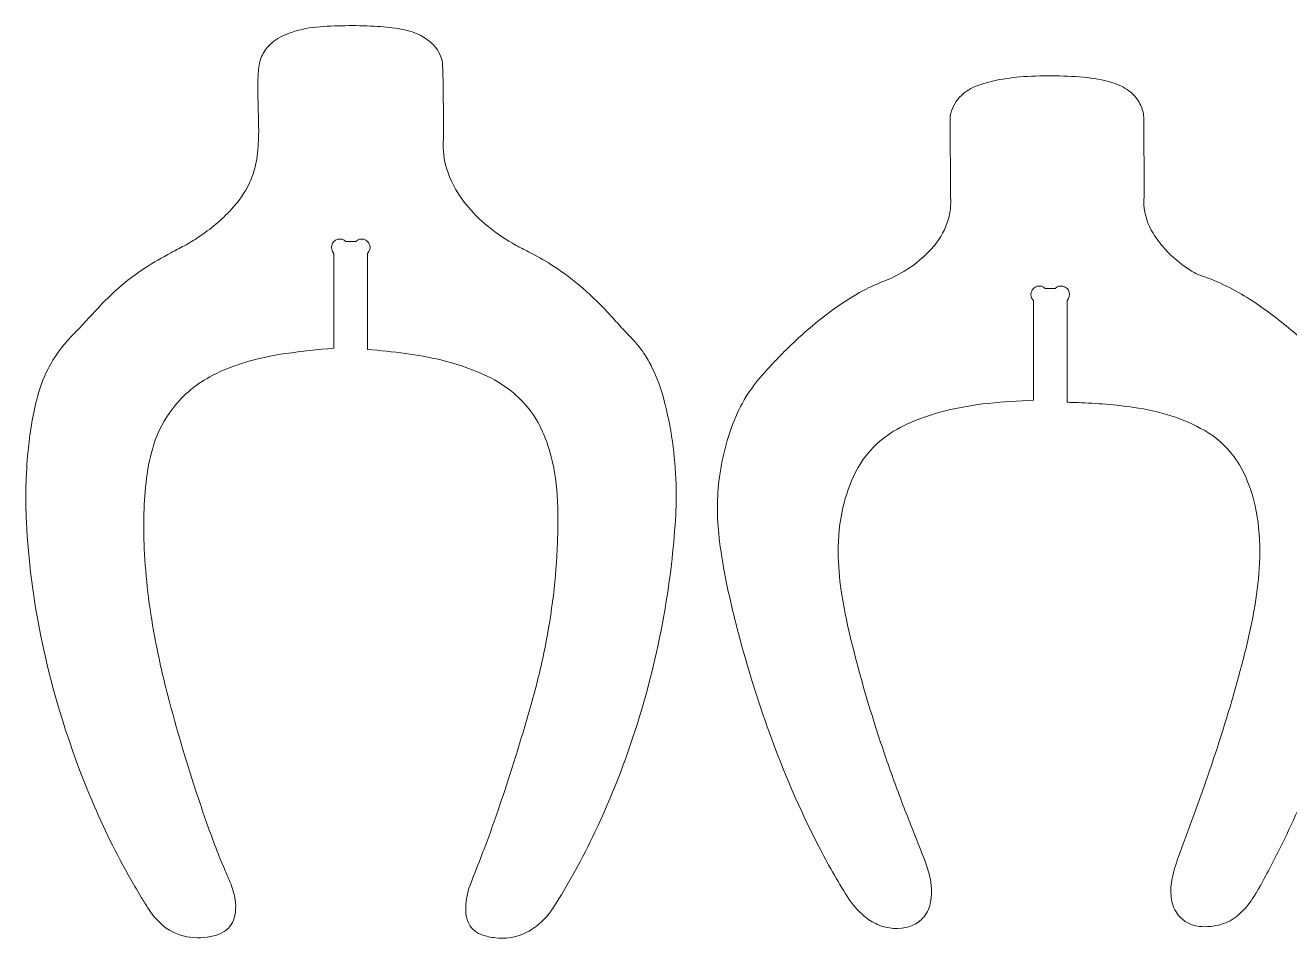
# Model space of a CAD drawing. Header units: millimetres. Extents: x -108 to 108, y -119 to 67.
# Drawn here: x 19.36 to 62.83, y 33.31 to 64.72 of the extents above; entities that cross this region are included whole.
import ezdxf

# ---------------------------------------------------------------- set-up
doc = ezdxf.new("R2010")
doc.units = ezdxf.units.MM
doc.header["$MEASUREMENT"] = 0
doc.layers.add('Capa 1', color=7, linetype='Continuous')

msp = doc.modelspace()

# ---------------------------------------------------------------- linework, layer by layer
at = {"layer": 'Capa 1', "color": 18, "lineweight": 9}
for points, knots in [([(31.13, 53.5718), (31.13, 53.5718), (31.1299, 56.8735), (31.1299, 56.8735), (31.1299, 56.8735), (31.2031, 56.9467), (31.2316, 57.0533), (31.2048, 57.1533), (31.2048, 57.1533), (31.1781, 57.2532), (31.1, 57.3313), (31.0001, 57.358), (31.0001, 57.358), (30.9001, 57.3848), (30.7935, 57.3562), (30.7204, 57.2831), (30.7204, 57.2831), (30.7204, 57.2831), (30.3811, 57.2831), (30.3811, 57.2831), (30.3811, 57.2831), (30.3079, 57.3562), (30.2013, 57.3848), (30.1014, 57.358), (30.1014, 57.358), (30.0014, 57.3313), (29.9234, 57.2532), (29.8966, 57.1533), (29.8966, 57.1533), (29.8698, 57.0533), (29.8984, 56.9467), (29.9715, 56.8735), (29.9715, 56.8735), (29.9715, 56.8735), (29.9715, 53.614), (29.9715, 53.614), (29.9715, 53.614), (29.4181, 53.5703), (28.8661, 53.5097), (28.3164, 53.432), (28.3164, 53.432), (27.826, 53.3627), (27.3418, 53.2555), (26.868, 53.1113), (26.868, 53.1113), (26.5032, 53.0002), (26.1487, 52.8579), (25.8085, 52.6857), (25.8085, 52.6857), (25.2693, 52.413), (24.7985, 52.0226), (24.4308, 51.5432), (24.4308, 51.5432), (24.1482, 51.1748), (23.9304, 50.7612), (23.7864, 50.3198), (23.7864, 50.3198), (23.6617, 49.9373), (23.5755, 49.5434), (23.5291, 49.1438), (23.5291, 49.1438), (23.4358, 48.3394), (23.4095, 47.5288), (23.4506, 46.7201), (23.4506, 46.7201), (23.5017, 45.7147), (23.62, 44.7139), (23.8046, 43.7242), (23.8046, 43.7242), (23.9328, 43.0372), (24.085, 42.355), (24.2611, 41.6788), (24.2611, 41.6788), (24.5724, 40.4834), (24.9237, 39.2988), (25.3145, 38.127), (25.3145, 38.127), (25.4903, 37.5999), (25.6747, 37.0757), (25.8676, 36.5546), (25.8676, 36.5546), (25.9722, 36.2719), (26.0853, 35.9923), (26.2067, 35.7164), (26.2067, 35.7164), (26.2862, 35.5359), (26.3627, 35.3541), (26.4363, 35.1711), (26.4363, 35.1711), (26.5153, 34.9745), (26.5664, 34.7677), (26.5878, 34.5569), (26.5878, 34.5569), (26.6028, 34.4092), (26.5964, 34.2602), (26.5687, 34.1144), (26.5687, 34.1144), (26.5255, 33.8865), (26.3913, 33.686), (26.1973, 33.5591), (26.1973, 33.5591), (26.0893, 33.4884), (25.9698, 33.4371), (25.8442, 33.4074), (25.8442, 33.4074), (25.541, 33.3356), (25.2262, 33.3269), (24.9195, 33.3818), (24.9195, 33.3818), (24.5761, 33.4432), (24.2582, 33.6044), (24.0056, 33.8451), (24.0056, 33.8451), (23.8501, 33.9933), (23.7127, 34.1594), (23.5961, 34.3398), (23.5961, 34.3398), (23.5145, 34.4662), (23.4349, 34.594), (23.3575, 34.7231), (23.3575, 34.7231), (23.2335, 34.9301), (23.1116, 35.1384), (22.992, 35.348), (22.992, 35.348), (22.4934, 36.2211), (22.0471, 37.1233), (21.6556, 38.0495), (21.6556, 38.0495), (20.8837, 39.8756), (20.2949, 41.7741), (19.8978, 43.7164), (19.8978, 43.7164), (19.6333, 45.01), (19.4676, 46.3221), (19.4022, 47.6409), (19.4022, 47.6409), (19.3619, 48.4514), (19.3799, 49.2638), (19.4559, 50.0717), (19.4559, 50.0717), (19.5121, 50.6696), (19.6117, 51.2628), (19.7537, 51.8463), (19.7537, 51.8463), (19.8427, 52.2119), (19.9739, 52.566), (20.1447, 52.9013), (20.1447, 52.9013), (20.2495, 53.1071), (20.3704, 53.3044), (20.5062, 53.4913), (20.5062, 53.4913), (20.6564, 53.6979), (20.8211, 53.8935), (20.9991, 54.0767), (20.9991, 54.0767), (21.2959, 54.3822), (21.588, 54.6922), (21.8755, 55.0065), (21.8755, 55.0065), (22.1633, 55.3211), (22.4742, 55.614), (22.8055, 55.8825), (22.8055, 55.8825), (23.0238, 56.0594), (23.2514, 56.2245), (23.4873, 56.377), (23.4873, 56.377), (23.7741, 56.5623), (24.069, 56.7348), (24.371, 56.8941), (24.371, 56.8941), (24.5228, 56.9741), (24.6741, 57.0551), (24.8249, 57.137), (24.8249, 57.137), (24.9933, 57.2284), (25.1578, 57.3271), (25.3177, 57.4328), (25.3177, 57.4328), (25.7286, 57.7043), (26.1063, 58.0226), (26.4433, 58.3816), (26.4433, 58.3816), (26.6983, 58.6532), (26.9097, 58.9625), (27.0699, 59.2988), (27.0699, 59.2988), (27.1926, 59.5562), (27.276, 59.8303), (27.3177, 60.1124), (27.3177, 60.1124), (27.36, 60.3995), (27.3826, 60.6891), (27.3852, 60.9793), (27.3852, 60.9793), (27.387, 61.1913), (27.3842, 61.4033), (27.3768, 61.6151), (27.3768, 61.6151), (27.363, 62.0085), (27.3571, 62.4022), (27.3591, 62.7959), (27.3591, 62.7959), (27.3601, 62.9812), (27.3749, 63.1663), (27.4035, 63.3494), (27.4035, 63.3494), (27.4287, 63.5106), (27.4853, 63.6653), (27.5699, 63.8048), (27.5699, 63.8048), (27.6565, 63.9474), (27.7715, 64.0708), (27.9075, 64.1674), (27.9075, 64.1674), (28.0928, 64.2989), (28.2967, 64.4022), (28.5123, 64.4737), (28.5123, 64.4737), (28.831, 64.5793), (29.1619, 64.6445), (29.4969, 64.6677), (29.4969, 64.6677), (30.1557, 64.7131), (30.8168, 64.7167), (31.476, 64.6783), (31.476, 64.6783), (31.7449, 64.6626), (32.0129, 64.6323), (32.2785, 64.5875), (32.2785, 64.5875), (32.5068, 64.5491), (32.7282, 64.4773), (32.9356, 64.3746), (32.9356, 64.3746), (33.1, 64.2931), (33.2501, 64.1852), (33.3797, 64.0553), (33.3797, 64.0553), (33.5316, 63.903), (33.6387, 63.7117), (33.6891, 63.5026), (33.6891, 63.5026), (33.6981, 63.4655), (33.7035, 63.4276), (33.7053, 63.3895), (33.7053, 63.3895), (33.716, 63.1609), (33.7232, 62.9322), (33.7267, 62.7033), (33.7267, 62.7033), (33.7345, 62.2031), (33.7389, 61.7027), (33.7402, 61.2024), (33.7402, 61.2024), (33.7406, 61.0167), (33.7378, 60.831), (33.7317, 60.6454), (33.7317, 60.6454), (33.7206, 60.3051), (33.7759, 59.9661), (33.8947, 59.647), (33.8947, 59.647), (34.0388, 59.26), (34.2437, 58.8986), (34.5019, 58.5763), (34.5019, 58.5763), (34.7283, 58.2937), (34.9834, 58.0354), (35.2631, 57.8056), (35.2631, 57.8056), (35.5665, 57.5563), (35.893, 57.3366), (36.2382, 57.1495), (36.2382, 57.1495), (36.3774, 57.0741), (36.5179, 57.0012), (36.6597, 56.9308), (36.6597, 56.9308), (36.9232, 56.8001), (37.1795, 56.6554), (37.4276, 56.4973), (37.4276, 56.4973), (37.7665, 56.2813), (38.0908, 56.043), (38.3983, 55.7841), (38.3983, 55.7841), (38.7416, 55.4949), (39.0676, 55.1856), (39.3743, 54.8579), (39.3743, 54.8579), (39.507, 54.7162), (39.6379, 54.5729), (39.7673, 54.4282), (39.7673, 54.4282), (39.8966, 54.2835), (40.0293, 54.1418), (40.1652, 54.0032), (40.1652, 54.0032), (40.3375, 53.8277), (40.4931, 53.6367), (40.6302, 53.4326), (40.6302, 53.4326), (40.7332, 53.2792), (40.8259, 53.1192), (40.9076, 52.9535), (40.9076, 52.9535), (41.0808, 52.6025), (41.2178, 52.2348), (41.3167, 51.8561), (41.3167, 51.8561), (41.5655, 50.903), (41.7056, 49.9247), (41.7345, 48.9401), (41.7345, 48.9401), (41.7464, 48.5324), (41.7393, 48.1244), (41.7133, 47.7174), (41.7133, 47.7174), (41.6477, 46.6929), (41.5287, 45.6725), (41.357, 44.6604), (41.357, 44.6604), (41.1304, 43.3252), (40.8134, 42.0068), (40.4083, 40.7145), (40.4083, 40.7145), (40.0075, 39.4358), (39.5194, 38.186), (38.9476, 36.9742), (38.9476, 36.9742), (38.5243, 36.077), (38.0438, 35.2077), (37.5093, 34.3718), (37.5093, 34.3718), (37.3337, 34.0973), (37.1053, 33.8602), (36.8375, 33.6745), (36.8375, 33.6745), (36.6349, 33.534), (36.4074, 33.4328), (36.1674, 33.3763), (36.1674, 33.3763), (35.9335, 33.3212), (35.6911, 33.3119), (35.4537, 33.3488), (35.4537, 33.3488), (35.304, 33.3721), (35.1571, 33.4111), (35.0154, 33.465), (35.0154, 33.465), (34.8202, 33.5394), (34.6643, 33.6913), (34.5847, 33.8845), (34.5847, 33.8845), (34.5358, 34.0033), (34.5085, 34.1299), (34.5041, 34.2584), (34.5041, 34.2584), (34.4935, 34.5729), (34.5478, 34.8864), (34.6637, 35.179), (34.6637, 35.179), (34.7983, 35.5188), (34.9309, 35.8593), (35.0617, 36.2005), (35.0617, 36.2005), (35.2514, 36.6957), (35.4325, 37.194), (35.6048, 37.6955), (35.6048, 37.6955), (35.801, 38.2666), (35.9895, 38.8403), (36.1701, 39.4165), (36.1701, 39.4165), (36.3694, 40.0522), (36.5608, 40.6904), (36.7443, 41.3309), (36.7443, 41.3309), (36.9326, 41.9879), (37.0945, 42.6522), (37.2296, 43.3222), (37.2296, 43.3222), (37.4695, 44.5114), (37.6125, 45.7179), (37.6572, 46.9302), (37.6572, 46.9302), (37.672, 47.3336), (37.6762, 47.7373), (37.6695, 48.1409), (37.6695, 48.1409), (37.6607, 48.6814), (37.596, 49.2193), (37.4765, 49.7464), (37.4765, 49.7464), (37.397, 50.097), (37.2832, 50.4388), (37.1367, 50.7671), (37.1367, 50.7671), (36.8981, 51.3014), (36.5338, 51.7699), (36.0746, 52.1326), (36.0746, 52.1326), (35.7798, 52.3655), (35.4571, 52.5604), (35.1138, 52.7128), (35.1138, 52.7128), (34.6422, 52.9223), (34.1527, 53.0883), (33.6511, 53.209), (33.6511, 53.209), (33.2491, 53.3056), (32.8423, 53.3807), (32.4323, 53.4339), (32.4323, 53.4339), (31.9993, 53.49), (31.5651, 53.536), (31.13, 53.5718)], [0, 0, 0, 0, 0.009434, 0.009434, 0.009434, 0.009434, 0.0188679, 0.0188679, 0.0188679, 0.0188679, 0.0283019, 0.0283019, 0.0283019, 0.0283019, 0.0377358, 0.0377358, 0.0377358, 0.0377358, 0.0471698, 0.0471698, 0.0471698, 0.0471698, 0.0566038, 0.0566038, 0.0566038, 0.0566038, 0.0660377, 0.0660377, 0.0660377, 0.0660377, 0.0754717, 0.0754717, 0.0754717, 0.0754717, 0.0849057, 0.0849057, 0.0849057, 0.0849057, 0.0943396, 0.0943396, 0.0943396, 0.0943396, 0.1037736, 0.1037736, 0.1037736, 0.1037736, 0.1132075, 0.1132075, 0.1132075, 0.1132075, 0.1226415, 0.1226415, 0.1226415, 0.1226415, 0.1320755, 0.1320755, 0.1320755, 0.1320755, 0.1415094, 0.1415094, 0.1415094, 0.1415094, 0.1509434, 0.1509434, 0.1509434, 0.1509434, 0.1603774, 0.1603774, 0.1603774, 0.1603774, 0.1698113, 0.1698113, 0.1698113, 0.1698113, 0.1792453, 0.1792453, 0.1792453, 0.1792453, 0.1886792, 0.1886792, 0.1886792, 0.1886792, 0.1981132, 0.1981132, 0.1981132, 0.1981132, 0.2075472, 0.2075472, 0.2075472, 0.2075472, 0.2169811, 0.2169811, 0.2169811, 0.2169811, 0.2264151, 0.2264151, 0.2264151, 0.2264151, 0.2358491, 0.2358491, 0.2358491, 0.2358491, 0.245283, 0.245283, 0.245283, 0.245283, 0.254717, 0.254717, 0.254717, 0.254717, 0.2641509, 0.2641509, 0.2641509, 0.2641509, 0.2735849, 0.2735849, 0.2735849, 0.2735849, 0.2830189, 0.2830189, 0.2830189, 0.2830189, 0.2924528, 0.2924528, 0.2924528, 0.2924528, 0.3018868, 0.3018868, 0.3018868, 0.3018868, 0.3113208, 0.3113208, 0.3113208, 0.3113208, 0.3207547, 0.3207547, 0.3207547, 0.3207547, 0.3301887, 0.3301887, 0.3301887, 0.3301887, 0.3396226, 0.3396226, 0.3396226, 0.3396226, 0.3490566, 0.3490566, 0.3490566, 0.3490566, 0.3584906, 0.3584906, 0.3584906, 0.3584906, 0.3679245, 0.3679245, 0.3679245, 0.3679245, 0.3773585, 0.3773585, 0.3773585, 0.3773585, 0.3867925, 0.3867925, 0.3867925, 0.3867925, 0.3962264, 0.3962264, 0.3962264, 0.3962264, 0.4056604, 0.4056604, 0.4056604, 0.4056604, 0.4150943, 0.4150943, 0.4150943, 0.4150943, 0.4245283, 0.4245283, 0.4245283, 0.4245283, 0.4339623, 0.4339623, 0.4339623, 0.4339623, 0.4433962, 0.4433962, 0.4433962, 0.4433962, 0.4528302, 0.4528302, 0.4528302, 0.4528302, 0.4622642, 0.4622642, 0.4622642, 0.4622642, 0.4716981, 0.4716981, 0.4716981, 0.4716981, 0.4811321, 0.4811321, 0.4811321, 0.4811321, 0.490566, 0.490566, 0.490566, 0.490566, 0.5, 0.5, 0.5, 0.5, 0.509434, 0.509434, 0.509434, 0.509434, 0.5188679, 0.5188679, 0.5188679, 0.5188679, 0.5283019, 0.5283019, 0.5283019, 0.5283019, 0.5377358, 0.5377358, 0.5377358, 0.5377358, 0.5471698, 0.5471698, 0.5471698, 0.5471698, 0.5566038, 0.5566038, 0.5566038, 0.5566038, 0.5660377, 0.5660377, 0.5660377, 0.5660377, 0.5754717, 0.5754717, 0.5754717, 0.5754717, 0.5849057, 0.5849057, 0.5849057, 0.5849057, 0.5943396, 0.5943396, 0.5943396, 0.5943396, 0.6037736, 0.6037736, 0.6037736, 0.6037736, 0.6132075, 0.6132075, 0.6132075, 0.6132075, 0.6226415, 0.6226415, 0.6226415, 0.6226415, 0.6320755, 0.6320755, 0.6320755, 0.6320755, 0.6415094, 0.6415094, 0.6415094, 0.6415094, 0.6509434, 0.6509434, 0.6509434, 0.6509434, 0.6603774, 0.6603774, 0.6603774, 0.6603774, 0.6698113, 0.6698113, 0.6698113, 0.6698113, 0.6792453, 0.6792453, 0.6792453, 0.6792453, 0.6886792, 0.6886792, 0.6886792, 0.6886792, 0.6981132, 0.6981132, 0.6981132, 0.6981132, 0.7075472, 0.7075472, 0.7075472, 0.7075472, 0.7169811, 0.7169811, 0.7169811, 0.7169811, 0.7264151, 0.7264151, 0.7264151, 0.7264151, 0.7358491, 0.7358491, 0.7358491, 0.7358491, 0.745283, 0.745283, 0.745283, 0.745283, 0.754717, 0.754717, 0.754717, 0.754717, 0.7641509, 0.7641509, 0.7641509, 0.7641509, 0.7735849, 0.7735849, 0.7735849, 0.7735849, 0.7830189, 0.7830189, 0.7830189, 0.7830189, 0.7924528, 0.7924528, 0.7924528, 0.7924528, 0.8018868, 0.8018868, 0.8018868, 0.8018868, 0.8113208, 0.8113208, 0.8113208, 0.8113208, 0.8207547, 0.8207547, 0.8207547, 0.8207547, 0.8301887, 0.8301887, 0.8301887, 0.8301887, 0.8396226, 0.8396226, 0.8396226, 0.8396226, 0.8490566, 0.8490566, 0.8490566, 0.8490566, 0.8584906, 0.8584906, 0.8584906, 0.8584906, 0.8679245, 0.8679245, 0.8679245, 0.8679245, 0.8773585, 0.8773585, 0.8773585, 0.8773585, 0.8867925, 0.8867925, 0.8867925, 0.8867925, 0.8962264, 0.8962264, 0.8962264, 0.8962264, 0.9056604, 0.9056604, 0.9056604, 0.9056604, 0.9150943, 0.9150943, 0.9150943, 0.9150943, 0.9245283, 0.9245283, 0.9245283, 0.9245283, 0.9339623, 0.9339623, 0.9339623, 0.9339623, 0.9433962, 0.9433962, 0.9433962, 0.9433962, 0.9528302, 0.9528302, 0.9528302, 0.9528302, 0.9622642, 0.9622642, 0.9622642, 0.9622642, 0.9716981, 0.9716981, 0.9716981, 0.9716981, 0.9811321, 0.9811321, 0.9811321, 0.9811321, 1, 1, 1, 1]), ([(55.1767, 51.7547), (55.1767, 51.7547), (55.1767, 55.2578), (55.1767, 55.2578), (55.1767, 55.2578), (55.2498, 55.331), (55.2784, 55.4376), (55.2516, 55.5375), (55.2516, 55.5375), (55.2248, 55.6375), (55.1468, 55.7155), (55.0469, 55.7423), (55.0469, 55.7423), (54.9469, 55.7691), (54.8403, 55.7405), (54.7671, 55.6674), (54.7671, 55.6674), (54.7671, 55.6674), (54.4279, 55.6674), (54.4279, 55.6674), (54.4279, 55.6674), (54.3547, 55.7405), (54.2481, 55.7691), (54.1481, 55.7423), (54.1481, 55.7423), (54.0482, 55.7155), (53.9701, 55.6375), (53.9434, 55.5375), (53.9434, 55.5375), (53.9166, 55.4376), (53.9452, 55.331), (54.0183, 55.2578), (54.0183, 55.2578), (54.0183, 55.2578), (54.0183, 51.8226), (54.0183, 51.8226), (54.0183, 51.8226), (53.5031, 51.8052), (52.9887, 51.7706), (52.4758, 51.7188), (52.4758, 51.7188), (51.9721, 51.668), (51.4729, 51.5809), (50.9817, 51.4583), (50.9817, 51.4583), (50.5295, 51.3454), (50.0887, 51.1912), (49.6647, 50.9977), (49.6647, 50.9977), (49.3549, 50.8563), (49.0641, 50.6764), (48.7992, 50.4623), (48.7992, 50.4623), (48.425, 50.1596), (48.1204, 49.78), (47.9061, 49.349), (47.9061, 49.349), (47.7138, 48.9622), (47.5685, 48.5538), (47.4733, 48.1324), (47.4733, 48.1324), (47.3595, 47.6287), (47.3046, 47.1136), (47.3095, 46.5972), (47.3095, 46.5972), (47.3137, 46.1553), (47.3488, 45.7142), (47.4144, 45.2771), (47.4144, 45.2771), (47.4939, 44.7472), (47.5968, 44.2212), (47.7228, 43.7004), (47.7228, 43.7004), (47.9753, 42.6566), (48.2656, 41.6223), (48.5929, 40.5995), (48.5929, 40.5995), (48.777, 40.0244), (48.9712, 39.4526), (49.1753, 38.8844), (49.1753, 38.8844), (49.377, 38.3228), (49.5886, 37.7648), (49.8101, 37.2107), (49.8101, 37.2107), (49.9793, 36.7876), (50.1457, 36.3634), (50.3096, 35.9383), (50.3096, 35.9383), (50.383, 35.7478), (50.439, 35.5511), (50.4771, 35.3506), (50.4771, 35.3506), (50.5292, 35.0767), (50.5281, 34.7952), (50.474, 34.5218), (50.474, 34.5218), (50.4364, 34.3311), (50.3458, 34.1549), (50.2127, 34.0133), (50.2127, 34.0133), (50.0922, 33.8849), (49.9404, 33.7898), (49.7722, 33.7374), (49.7722, 33.7374), (49.4077, 33.6236), (49.0141, 33.6462), (48.6649, 33.8006), (48.6649, 33.8006), (48.4974, 33.8747), (48.3413, 33.9722), (48.2014, 34.0902), (48.2014, 34.0902), (47.9782, 34.2783), (47.7854, 34.4998), (47.6299, 34.7468), (47.6299, 34.7468), (47.2739, 35.312), (46.9429, 35.8928), (46.638, 36.4872), (46.638, 36.4872), (45.99, 37.7503), (45.4241, 39.0541), (44.944, 40.3901), (44.944, 40.3901), (44.5402, 41.5133), (44.1853, 42.6537), (43.8801, 43.8076), (43.8801, 43.8076), (43.7294, 44.3776), (43.5942, 44.9515), (43.4747, 45.5288), (43.4747, 45.5288), (43.3758, 46.0062), (43.2945, 46.4871), (43.2309, 46.9705), (43.2309, 46.9705), (43.1403, 47.6585), (43.1335, 48.3551), (43.2104, 49.0448), (43.2104, 49.0448), (43.2953, 49.8049), (43.4891, 50.549), (43.7859, 51.2539), (43.7859, 51.2539), (43.9217, 51.5764), (44.0904, 51.8841), (44.2892, 52.172), (44.2892, 52.172), (44.3788, 52.3016), (44.4751, 52.4265), (44.5777, 52.5461), (44.5777, 52.5461), (44.8989, 52.9203), (45.236, 53.2807), (45.588, 53.6262), (45.588, 53.6262), (46.0758, 54.1051), (46.5978, 54.5481), (47.1495, 54.9517), (47.1495, 54.9517), (47.4775, 55.1915), (47.8221, 55.4078), (48.1807, 55.5988), (48.1807, 55.5988), (48.4056, 55.7186), (48.6378, 55.8243), (48.8758, 55.9152), (48.8758, 55.9152), (49.114, 56.0062), (49.3437, 56.1182), (49.5621, 56.25), (49.5621, 56.25), (49.9555, 56.4872), (50.3076, 56.7867), (50.6051, 57.1368), (50.6051, 57.1368), (50.833, 57.4051), (51.0009, 57.7189), (51.0976, 58.0575), (51.0976, 58.0575), (51.1315, 58.176), (51.1551, 58.2971), (51.1681, 58.4196), (51.1681, 58.4196), (51.1812, 58.543), (51.1837, 58.6673), (51.1756, 58.7912), (51.1756, 58.7912), (51.1749, 58.8022), (51.1739, 58.8133), (51.1725, 58.8243), (51.1725, 58.8243), (51.1712, 58.8353), (51.1703, 58.8464), (51.1698, 58.8574), (51.1698, 58.8574), (51.1698, 58.8574), (51.1558, 61.5134), (51.1558, 61.5134), (51.1558, 61.5134), (51.1613, 61.6311), (51.188, 61.7468), (51.2344, 61.855), (51.2344, 61.855), (51.3321, 62.0826), (51.489, 62.28), (51.6887, 62.4266), (51.6887, 62.4266), (51.8018, 62.5096), (51.9258, 62.5768), (52.0571, 62.6263), (52.0571, 62.6263), (52.2818, 62.711), (52.5129, 62.7777), (52.7481, 62.8259), (52.7481, 62.8259), (53.0539, 62.8885), (53.3637, 62.9304), (53.6751, 62.9515), (53.6751, 62.9515), (54.4081, 63.0011), (55.144, 62.9896), (55.875, 62.9171), (55.875, 62.9171), (56.1999, 62.8849), (56.5202, 62.8158), (56.8295, 62.7112), (56.8295, 62.7112), (57.0256, 62.6449), (57.208, 62.5435), (57.368, 62.4122), (57.368, 62.4122), (57.4992, 62.3044), (57.6072, 62.1709), (57.6852, 62.0201), (57.6852, 62.0201), (57.7609, 61.8736), (57.8051, 61.7129), (57.8147, 61.5483), (57.8147, 61.5483), (57.8147, 61.5483), (57.8287, 58.8922), (57.8287, 58.8922), (57.8287, 58.8922), (57.8255, 58.825), (57.822, 58.7578), (57.8182, 58.6905), (57.8182, 58.6905), (57.8154, 58.6423), (57.8156, 58.594), (57.8189, 58.5459), (57.8189, 58.5459), (57.8423, 58.1979), (57.9506, 57.8611), (58.1346, 57.5648), (58.1346, 57.5648), (58.2515, 57.3766), (58.3855, 57.1995), (58.5351, 57.0359), (58.5351, 57.0359), (58.7938, 56.7529), (59.0874, 56.5041), (59.409, 56.2953), (59.409, 56.2953), (59.5317, 56.2157), (59.6636, 56.1513), (59.8019, 56.1036), (59.8019, 56.1036), (60.3883, 55.9013), (60.948, 55.6285), (61.4686, 55.2913), (61.4686, 55.2913), (61.9593, 54.9735), (62.4294, 54.6249), (62.8761, 54.2478), (62.8761, 54.2478), (63.3516, 53.8463), (63.804, 53.4183), (64.231, 52.9657), (64.231, 52.9657), (64.4305, 52.7542), (64.6139, 52.5281), (64.7797, 52.2892), (64.7797, 52.2892), (64.9951, 51.9787), (65.1771, 51.6463), (65.3226, 51.2975), (65.3226, 51.2975), (65.6371, 50.5439), (65.8364, 49.7471), (65.9138, 48.9343), (65.9138, 48.9343), (65.9511, 48.5425), (65.9623, 48.1486), (65.9473, 47.7553), (65.9473, 47.7553), (65.9321, 47.3564), (65.8907, 46.9589), (65.8235, 46.5654), (65.8235, 46.5654), (65.6496, 45.5483), (65.4315, 44.5391), (65.1701, 43.5409), (65.1701, 43.5409), (64.6783, 41.6636), (64.0391, 39.8278), (63.2586, 38.051), (63.2586, 38.051), (63.0643, 37.6086), (62.8609, 37.1702), (62.6487, 36.736), (62.6487, 36.736), (62.4106, 36.2491), (62.1638, 35.7665), (61.9082, 35.2886), (61.9082, 35.2886), (61.7843, 35.0568), (61.6486, 34.8315), (61.5017, 34.6136), (61.5017, 34.6136), (61.377, 34.4285), (61.227, 34.2619), (61.056, 34.1185), (61.056, 34.1185), (60.9711, 34.0474), (60.8794, 33.9849), (60.7822, 33.932), (60.7822, 33.932), (60.6874, 33.8805), (60.5875, 33.8387), (60.4843, 33.8075), (60.4843, 33.8075), (60.2373, 33.7328), (59.9778, 33.7083), (59.7212, 33.7353), (59.7212, 33.7353), (59.4444, 33.7644), (59.1898, 33.9006), (59.0119, 34.1147), (59.0119, 34.1147), (58.8821, 34.2709), (58.7977, 34.4599), (58.768, 34.6608), (58.768, 34.6608), (58.74, 34.8497), (58.7389, 35.0416), (58.7645, 35.2308), (58.7645, 35.2308), (58.7829, 35.3663), (58.8112, 35.5004), (58.849, 35.6318), (58.849, 35.6318), (58.9221, 35.8854), (59.0047, 36.1361), (59.0967, 36.3834), (59.0967, 36.3834), (59.2816, 36.8807), (59.4652, 37.3785), (59.6474, 37.8767), (59.6474, 37.8767), (59.8628, 38.4654), (60.0691, 39.0573), (60.2663, 39.6523), (60.2663, 39.6523), (60.6264, 40.7384), (60.9515, 41.8357), (61.2411, 42.9427), (61.2411, 42.9427), (61.3862, 43.4973), (61.5096, 44.0574), (61.611, 44.6216), (61.611, 44.6216), (61.6952, 45.0898), (61.7537, 45.5622), (61.7863, 46.0367), (61.7863, 46.0367), (61.823, 46.5696), (61.8083, 47.1047), (61.7424, 47.6348), (61.7424, 47.6348), (61.6804, 48.1345), (61.5531, 48.6239), (61.3638, 49.0906), (61.3638, 49.0906), (61.2494, 49.3724), (61.0999, 49.6385), (60.9187, 49.8827), (60.9187, 49.8827), (60.6475, 50.2482), (60.304, 50.5538), (59.9093, 50.7807), (59.9093, 50.7807), (59.5425, 50.9915), (59.154, 51.1618), (58.7503, 51.2886), (58.7503, 51.2886), (58.3346, 51.4193), (57.909, 51.5159), (57.4776, 51.5777), (57.4776, 51.5777), (56.8415, 51.6688), (56.2009, 51.7248), (55.5586, 51.7456), (55.5586, 51.7456), (55.495, 51.7477), (55.4313, 51.7493), (55.3677, 51.7506), (55.3677, 51.7506), (55.304, 51.7518), (55.2403, 51.7532), (55.1767, 51.7547)], [0, 0, 0, 0, 0.0096154, 0.0096154, 0.0096154, 0.0096154, 0.0192308, 0.0192308, 0.0192308, 0.0192308, 0.0288462, 0.0288462, 0.0288462, 0.0288462, 0.0384615, 0.0384615, 0.0384615, 0.0384615, 0.0480769, 0.0480769, 0.0480769, 0.0480769, 0.0576923, 0.0576923, 0.0576923, 0.0576923, 0.0673077, 0.0673077, 0.0673077, 0.0673077, 0.0769231, 0.0769231, 0.0769231, 0.0769231, 0.0865385, 0.0865385, 0.0865385, 0.0865385, 0.0961538, 0.0961538, 0.0961538, 0.0961538, 0.1057692, 0.1057692, 0.1057692, 0.1057692, 0.1153846, 0.1153846, 0.1153846, 0.1153846, 0.125, 0.125, 0.125, 0.125, 0.1346154, 0.1346154, 0.1346154, 0.1346154, 0.1442308, 0.1442308, 0.1442308, 0.1442308, 0.1538462, 0.1538462, 0.1538462, 0.1538462, 0.1634615, 0.1634615, 0.1634615, 0.1634615, 0.1730769, 0.1730769, 0.1730769, 0.1730769, 0.1826923, 0.1826923, 0.1826923, 0.1826923, 0.1923077, 0.1923077, 0.1923077, 0.1923077, 0.2019231, 0.2019231, 0.2019231, 0.2019231, 0.2115385, 0.2115385, 0.2115385, 0.2115385, 0.2211538, 0.2211538, 0.2211538, 0.2211538, 0.2307692, 0.2307692, 0.2307692, 0.2307692, 0.2403846, 0.2403846, 0.2403846, 0.2403846, 0.25, 0.25, 0.25, 0.25, 0.2596154, 0.2596154, 0.2596154, 0.2596154, 0.2692308, 0.2692308, 0.2692308, 0.2692308, 0.2788462, 0.2788462, 0.2788462, 0.2788462, 0.2884615, 0.2884615, 0.2884615, 0.2884615, 0.2980769, 0.2980769, 0.2980769, 0.2980769, 0.3076923, 0.3076923, 0.3076923, 0.3076923, 0.3173077, 0.3173077, 0.3173077, 0.3173077, 0.3269231, 0.3269231, 0.3269231, 0.3269231, 0.3365385, 0.3365385, 0.3365385, 0.3365385, 0.3461538, 0.3461538, 0.3461538, 0.3461538, 0.3557692, 0.3557692, 0.3557692, 0.3557692, 0.3653846, 0.3653846, 0.3653846, 0.3653846, 0.375, 0.375, 0.375, 0.375, 0.3846154, 0.3846154, 0.3846154, 0.3846154, 0.3942308, 0.3942308, 0.3942308, 0.3942308, 0.4038462, 0.4038462, 0.4038462, 0.4038462, 0.4134615, 0.4134615, 0.4134615, 0.4134615, 0.4230769, 0.4230769, 0.4230769, 0.4230769, 0.4326923, 0.4326923, 0.4326923, 0.4326923, 0.4423077, 0.4423077, 0.4423077, 0.4423077, 0.4519231, 0.4519231, 0.4519231, 0.4519231, 0.4615385, 0.4615385, 0.4615385, 0.4615385, 0.4711538, 0.4711538, 0.4711538, 0.4711538, 0.4807692, 0.4807692, 0.4807692, 0.4807692, 0.4903846, 0.4903846, 0.4903846, 0.4903846, 0.5, 0.5, 0.5, 0.5, 0.5096154, 0.5096154, 0.5096154, 0.5096154, 0.5192308, 0.5192308, 0.5192308, 0.5192308, 0.5288462, 0.5288462, 0.5288462, 0.5288462, 0.5384615, 0.5384615, 0.5384615, 0.5384615, 0.5480769, 0.5480769, 0.5480769, 0.5480769, 0.5576923, 0.5576923, 0.5576923, 0.5576923, 0.5673077, 0.5673077, 0.5673077, 0.5673077, 0.5769231, 0.5769231, 0.5769231, 0.5769231, 0.5865385, 0.5865385, 0.5865385, 0.5865385, 0.5961538, 0.5961538, 0.5961538, 0.5961538, 0.6057692, 0.6057692, 0.6057692, 0.6057692, 0.6153846, 0.6153846, 0.6153846, 0.6153846, 0.625, 0.625, 0.625, 0.625, 0.6346154, 0.6346154, 0.6346154, 0.6346154, 0.6442308, 0.6442308, 0.6442308, 0.6442308, 0.6538462, 0.6538462, 0.6538462, 0.6538462, 0.6634615, 0.6634615, 0.6634615, 0.6634615, 0.6730769, 0.6730769, 0.6730769, 0.6730769, 0.6826923, 0.6826923, 0.6826923, 0.6826923, 0.6923077, 0.6923077, 0.6923077, 0.6923077, 0.7019231, 0.7019231, 0.7019231, 0.7019231, 0.7115385, 0.7115385, 0.7115385, 0.7115385, 0.7211538, 0.7211538, 0.7211538, 0.7211538, 0.7307692, 0.7307692, 0.7307692, 0.7307692, 0.7403846, 0.7403846, 0.7403846, 0.7403846, 0.75, 0.75, 0.75, 0.75, 0.7596154, 0.7596154, 0.7596154, 0.7596154, 0.7692308, 0.7692308, 0.7692308, 0.7692308, 0.7788462, 0.7788462, 0.7788462, 0.7788462, 0.7884615, 0.7884615, 0.7884615, 0.7884615, 0.7980769, 0.7980769, 0.7980769, 0.7980769, 0.8076923, 0.8076923, 0.8076923, 0.8076923, 0.8173077, 0.8173077, 0.8173077, 0.8173077, 0.8269231, 0.8269231, 0.8269231, 0.8269231, 0.8365385, 0.8365385, 0.8365385, 0.8365385, 0.8461538, 0.8461538, 0.8461538, 0.8461538, 0.8557692, 0.8557692, 0.8557692, 0.8557692, 0.8653846, 0.8653846, 0.8653846, 0.8653846, 0.875, 0.875, 0.875, 0.875, 0.8846154, 0.8846154, 0.8846154, 0.8846154, 0.8942308, 0.8942308, 0.8942308, 0.8942308, 0.9038462, 0.9038462, 0.9038462, 0.9038462, 0.9134615, 0.9134615, 0.9134615, 0.9134615, 0.9230769, 0.9230769, 0.9230769, 0.9230769, 0.9326923, 0.9326923, 0.9326923, 0.9326923, 0.9423077, 0.9423077, 0.9423077, 0.9423077, 0.9519231, 0.9519231, 0.9519231, 0.9519231, 0.9615385, 0.9615385, 0.9615385, 0.9615385, 0.9711538, 0.9711538, 0.9711538, 0.9711538, 0.9807692, 0.9807692, 0.9807692, 0.9807692, 1, 1, 1, 1])]:
    msp.add_open_spline(points, degree=3, knots=knots, dxfattribs=at)

doc.saveas('drawing.dxf')
